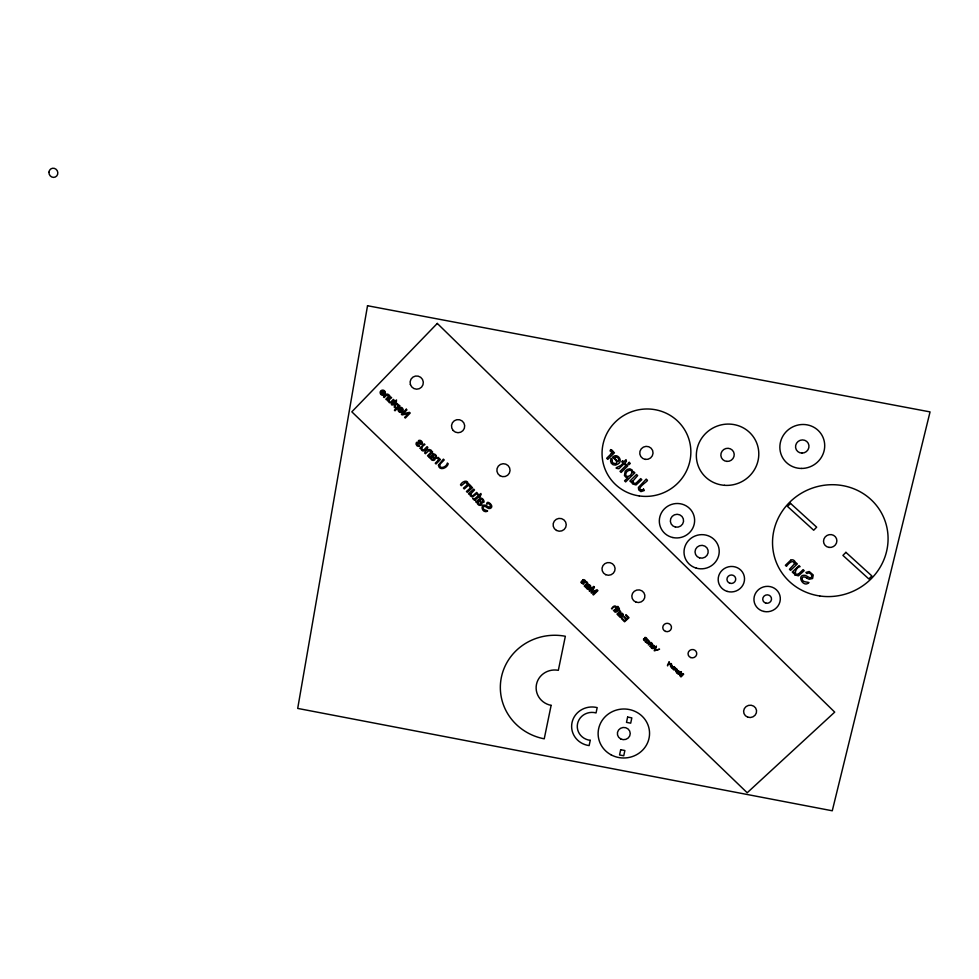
<?xml version="1.0" encoding="UTF-8"?>
<svg xmlns="http://www.w3.org/2000/svg" width="979" height="979" viewBox="0 0 979 979"><rect width="100%" height="100%" fill="white"/><g stroke="black" fill="none" stroke-linecap="round" stroke-linejoin="round"><path stroke-width="1.47" d="M671.521 667.164L671.839 667.702M671.606 664.19C672.365 664.937 668.657 667.494 671.166 664.729M676.978 669.416C677.713 670.125 674.041 672.695 676.538 669.93M671.533 666.993C674.262 663.713 669.024 667.054 672.181 668.278M610.688 449.557L610.039 450.964A1.921 1.885 -19.6 0 1 611.483 453.485M586.201 581.795L586.482 583.655A3.072 2.986 -4.8 0 1 585.931 584.365L584.23 586.017L584.769 586.543L588.036 583.374L587.07 583.423M670.799 663.995L671.447 663.811M676.171 669.195L676.832 669.024M655.245 649.872L656.395 646.042L654.205 650.717L659.565 649.175L654.902 650.57L655.22 649.909M615.681 611.385L617.688 608.559L618.202 609.073L619.315 608.045L619.279 611.814A2.961 2.864 -6.7 0 1 618.679 612.56L617.003 614.114L617.516 614.628L620.735 611.655L619.793 611.679M584.757 581.722L582.75 579.923M643.839 639.103C646.997 643.692 640.303 637.256 645.65 639.091M421.325 443.254L420.848 441.713L418.559 440.734M612.389 457.523C616.88 459.751 618.973 464.976 613.478 463.214C611.116 462.333 613.319 459.335 611.239 458.723M588.783 588.697L587.216 588.036L587.792 586.299M612.45 452.91L613.49 451.882L614.433 452.8L607.775 459.371L606.674 458.294L610.137 454.88A6.253 6.143 -19.5 0 0 611.263 453.412M612.499 457.413C616.954 451.931 624.002 460.974 617.712 464.168A4.43 4.332 -19 0 1 611.141 458.686M588.367 585.748L588.991 585.442A1.456 1.407 -5.1 0 1 590.141 587.376M651.745 644.023L652.479 644.047L649.897 646.47L651.341 644.072L650.607 643.081M613.515 606.637L611.483 608.51L611.997 609.024C614.543 603.676 618.128 609.44 613.417 610.48L613.931 610.994L618.361 606.894L617.859 606.38L616.268 607.849M619.083 609.978L618.275 609.99C617.663 612.303 613.637 612.964 614.934 611.092M480.004 499.926L480.089 499.853A12.617 12.409 5.6 0 0 481.142 501.75L481.387 502.154A6.168 6.058 8.7 0 1 481.668 502.619C483.773 506.265 476.749 506.571 477.299 502.19A2.252 2.215 8.8 0 1 476.443 502.557L475.672 501.689A4.442 4.369 9.2 0 0 477.079 500.869L479.539 498.788A5.433 5.336 7.3 0 1 480.102 498.36C482.916 496.622 485.927 503.781 482.635 502.325M620.368 613.527L620.539 613.368A3.439 3.316 -6.9 0 1 620.87 613.099A1.958 1.885 -6.8 0 1 622.974 615.828M619.474 614.347L619.034 614.739A2.815 2.717 -6.6 0 1 618.165 615.314L618.655 615.791A1.42 1.371 -6.6 0 0 619.181 615.546C619.279 619.132 624.027 616.77 621.628 615.216M649.628 642.885L648.318 644.916L650.325 643.13M620.992 613.931L621.604 613.662A1.395 1.346 -6.9 0 1 622.668 615.534M621.31 616.782L619.793 616.011L620.417 614.457A6.682 6.449 -7.4 0 0 621.102 615.522L621.481 616.195M672.781 668.045L674.286 666.626L672.512 667.654M392.432 404.094L394.77 401.708L394.623 400.619L395.247 401.219L396.483 399.946L396.324 402.271L395.394 402.308C394.867 405.587 389.948 405.551 391.722 403.886M474.839 498.666L478.352 495.655L477.581 494.787L478.278 494.187L479.049 495.044L480.873 493.465L481.117 494.787L479.832 495.912L480.408 496.561L479.71 497.173L479.123 496.524L476.1 499.155A6.412 6.315 9.8 0 1 475.06 499.951M472.906 498.629L474.301 498.641M794.972 574.942A3.475 3.329 -20.4 0 1 794.189 572.262L793.235 572.996L792.268 572.054L799.035 565.617L800.112 566.67C796.355 566.547 792.77 575.53 798.032 574.318M668.229 664.717L671.043 663.493L668.645 664.068L669.22 661.718L667.69 664.765A1.285 1.224 -8.2 0 0 667.605 665.904M641.93 490.136L642.028 490.112A4.699 4.589 -18.3 0 0 643.521 489.084M641.649 490.173C635.359 488.435 648.086 481.387 647.425 480.285L646.226 479.098L638.381 487.469L638.736 489.892L640.89 491.642L644.329 490.503L643.558 489.121M810.061 577.781L809.315 577.537A14.942 14.244 -21.6 0 1 807.859 576.741L807.039 576.276A13.253 12.654 -19.6 0 0 805.203 575.346C795.939 574.037 803.025 588.465 808.96 582.566C807.32 581.734 801.373 582.652 802.156 578.087C803.013 575.921 805.607 577.182 806.904 578.161M489.035 507.281L488.766 507.171A9.704 9.533 5.2 0 1 487.493 506.376L486.893 505.984A9.912 9.729 7.7 0 0 485.535 505.188C480.334 503.695 481.46 511.821 485.804 511.687C491.764 510.377 480.983 510.891 483.369 506.792C485.633 504.919 487.554 509.423 490.087 508.505C495.533 506.473 486.147 499.045 486.918 503.977M644.243 639.03L646.042 639.789L646.85 638.797M420.346 443.267C418.669 441.896 415.781 441.248 416.051 444.221C416.981 448.015 422.267 445.714 418.119 445.457C413.897 440.538 423.001 447.109 422.426 442.606M584.022 581.746L581.783 580.877L580.865 582.407L583.215 584.084L583.888 583.778L581.979 583.043L581.661 581.844L584.573 582.652L585.552 581.318M676.513 671.521C676.048 673.099 680.503 673.809 676.819 671.215M380.452 391.808L381.149 392.31M398.93 409.516L398.245 409.014A2.582 2.558 36.6 0 0 400.619 412.428A2.582 2.558 36.6 0 0 402.883 408.855A2.582 2.558 36.6 0 0 398.673 408.059M673.222 668.192C673.148 671.349 677.395 667.629 674.005 667.543M435.508 457.548L436.377 458.16M590.031 587.327L590.655 587.779M651.231 646.25C650.619 648.061 656.077 649.31 651.61 645.871M380.966 391.245L383.78 393.962M398.759 408.451L401.561 411.168A1.689 1.677 36.6 0 1 398.734 409.418M429.23 457.413L429.989 458.148A2.019 1.995 21.9 0 0 430.723 457.768C430.527 461.99 436.879 460.583 434.688 457.903A5.556 5.47 21.2 0 0 434.382 457.474L434.113 457.132A11.356 11.21 19.6 0 1 432.975 455.565M614.237 457.854L618.092 461.635A2.802 2.753 -19.2 0 0 615.889 457.095A3.096 3.035 -19.3 0 0 614.274 457.891M794.997 574.93L798.448 575.848L804.2 570.696L803.123 569.631L798.962 573.584A7.159 6.841 -20.5 0 1 798.044 574.33M806.99 573.657L805.864 572.434L809.217 571.491L813.255 574.991L812.582 578.516L809.18 579.262A14.22 13.559 -21.4 0 1 806.929 578.124M589.028 587.021C591.487 590.117 585.968 590.068 586.531 587.461A1.481 1.432 -4.8 0 1 585.993 587.73L585.442 587.204A2.925 2.839 -4.8 0 0 586.348 586.617L587.877 585.173A3.573 3.463 -5.3 0 1 588.208 584.879M433.428 457.67C435.826 461.513 428.949 458.723 432.4 456.141A9.496 9.386 19.8 0 0 433.452 457.658M644.684 637.672L646.311 638.834M588.954 588.195L588.514 587.412A6.939 6.731 -5.8 0 1 587.767 586.311M388.406 396.03L387.072 394.806L384.135 397.56L383.511 396.96C384.894 392.799 388.944 393.839 389.471 395.626L390.021 396.165L386.472 399.824L385.861 399.224L387.782 397.254A2.031 2.007 41.9 0 0 388.492 396.054M430.674 451.87L429.096 450.364L425.412 453.73L424.653 452.996C426.379 447.941 431.347 449.19 431.984 451.392L432.669 452.053L428.288 456.495L427.529 455.773L429.903 453.363A3.292 3.255 23 0 0 430.564 452.482A1.26 1.248 22.5 0 0 430.687 451.87M383.805 393.986A1.701 1.677 42.9 0 1 380.953 392.212M380.892 390.854A2.594 2.558 43 0 1 385.09 391.637A2.594 2.558 43 0 1 382.838 395.235A2.594 2.558 43 0 1 380.317 391.759M418.486 440.562A2.704 2.68 26 0 1 422.316 442.63M433.207 455.37A1.26 1.236 20.8 0 1 434.015 454.88A1.982 1.958 20.8 0 1 435.667 457.609M432.951 454.048A2.79 2.753 20.9 0 1 436.132 458.037M432.975 454.121A4.883 4.822 20.2 0 0 432.498 454.562L430.454 456.606A4.002 3.953 22.6 0 1 429.267 457.474M438.408 460.069A1.309 1.297 19.7 0 0 437.442 458.282C438.69 455.284 439.461 460.925 439.767 458.906L440.415 459.53L436.034 463.973L435.276 463.251L437.552 460.938A4.21 4.149 20.5 0 0 438.262 460.008M470.201 488.178A1.456 1.432 10.5 0 0 469.284 486.122C470.923 482.916 471.168 488.962 471.817 487.004L472.478 487.738L467.24 492.302L466.457 491.446L469.186 489.059A4.687 4.614 11.2 0 0 470.042 488.093M474.974 500.293A2.484 2.435 8.9 0 1 473.09 498.568M480.261 499.755A1.395 1.371 7.7 0 1 481.191 499.266A2.203 2.166 7.8 0 1 482.794 502.411M486.832 503.769A2.57 2.521 6.4 0 1 490.418 505.984M490.503 505.996A1.248 1.224 6.1 0 1 489.096 507.367M644.647 637.574A1.542 1.481 -7.7 0 1 646.764 638.626M649.566 642.836A1.493 1.432 -7.8 0 1 652.075 644.072M651.561 645.602A1.811 1.738 -7.9 0 1 654.486 646.189A1.811 1.738 -7.9 0 1 652.797 648.587A1.811 1.738 -7.9 0 1 651.133 646.213M673.956 667.348A1.371 1.322 -8.4 0 1 675.706 668.51A1.371 1.322 -8.4 0 1 674.127 669.917A1.371 1.322 -8.4 0 1 673.062 668.143M676.783 671.007A1.444 1.383 -8.5 0 1 679.132 671.447A1.444 1.383 -8.5 0 1 677.798 673.381A1.444 1.383 -8.5 0 1 676.44 671.496M621.604 615.167A7.979 7.71 -7.6 0 1 620.833 614.078M619.12 609.856A1.505 1.444 -6.8 0 1 619.915 611.728M613.429 606.564A1.836 1.774 -6.6 0 1 616.623 607.873M582.701 579.813A1.982 1.921 -4.8 0 1 585.466 581.293M586.311 581.526A1.554 1.517 -5 0 1 587.18 583.472M589.04 587.008A8.285 8.04 -6.1 0 1 588.208 585.895M588.195 584.806A2.031 1.97 -5.1 0 1 590.472 587.669M612.719 451.221A4.283 4.21 -19.7 0 1 612.401 452.898M610.676 449.679A2.594 2.545 -19.7 0 1 612.768 451.172M631.712 472.722A4.43 4.332 -18.7 0 1 628.102 476.381M628.126 476.565A2.447 2.386 -18.6 0 1 625.544 473.971M625.74 473.995A4.503 4.405 -18.7 0 1 629.399 470.361M629.362 470.091A2.423 2.374 -18.9 0 1 631.932 472.747M806.855 573.388A3.439 3.28 -20.6 0 1 811.738 575.958A1.689 1.615 -20.7 0 1 810.147 577.879M790.579 560.147A3.218 3.072 -20.8 0 1 794.715 561.212L794.862 561.371A3.365 3.218 -20.8 0 1 795.389 563.88L796.343 562.974L797.31 563.928L790.555 570.353L789.478 569.301L794.336 564.026A1.53 1.468 -20.8 0 0 794.373 563.671C793.394 558.617 787.899 563.941 786.455 566.339L785.378 565.287L789.882 561.004A7.134 6.816 -20.7 0 1 790.677 560.343M645.969 642.138L647.511 643.411L649.407 641.012C647.731 644.757 644.39 641.698 648.245 639.862L645.247 641.869L645.969 642.138M632.801 481.252L633.792 483.222L635.701 483.357A7.134 6.975 -18.4 0 0 636.607 482.598L640.719 478.596L641.808 479.673L636.069 484.948L632.667 483.981A3.475 3.39 -18.3 0 1 631.81 481.276L630.88 482.023L629.889 481.056L636.546 474.509L637.647 475.586L632.813 481.166M438.457 465.221C439.143 471.193 447.122 468.329 448.211 463.813L447.379 463.006C446.84 467.338 438.421 469.81 440.036 464.279A7.012 6.914 16.9 0 1 440.734 463.471L444.209 459.946L443.377 459.139L438.457 465.123M398.894 405.343L399.934 405.759L395.026 410.801L394.415 410.213L396.165 408.402L394.268 407.264L394.623 404.878L397.131 403.507L398.894 405.343M632.972 472L632.899 472.71L633.817 471.817L634.857 472.845L625.642 481.901L624.553 480.824L627.845 477.581L625.85 477.189L624.443 475.537L625.189 471.242L627.38 469.345L629.852 468.794L632.104 469.932L632.972 472M470.654 494.052L471.364 495.558L472.735 495.729A5.348 5.262 10.2 0 0 473.444 495.203L476.687 492.413L477.458 493.269L472.404 497.063L470.336 495.9L469.957 493.795L469.186 494.468L468.476 493.685L473.726 489.121L474.509 489.989L470.654 494.052M388.528 401.023C388.749 404.743 393.534 402.345 393.974 399.995L393.362 399.395L391.184 401.647A3.928 3.879 40.9 0 1 390.694 402.075C388.406 402.797 388.675 398.93 391.637 397.719L391.013 397.131L387.464 400.778L388.528 401.023M421.117 448.615C421.398 453.179 427.26 450.218 427.823 447.366L427.077 446.644L424.372 449.373A4.809 4.748 25.2 0 1 423.785 449.899C420.737 450.756 421.643 445.518 424.947 444.588L424.201 443.854L419.82 448.321L421.117 448.615M394.88 406.395C398.441 411.204 399.065 399.591 394.88 406.395M480.909 503.622C480.518 506.498 476.137 502.092 479.306 500.526A10.561 10.377 6.2 0 0 480.334 502.276L480.909 503.622M468.121 483.638L469.479 484.397L464.242 488.974L463.459 488.105L466.298 485.633A4.32 4.259 11.9 0 0 466.983 484.911L467.191 484.519A1.248 1.236 11.3 0 0 467.289 484.054L465.563 482.268L461.28 485.682L460.497 484.813C461.476 482.072 467.595 478.804 468.121 483.638M678.851 671.875L677.444 671.264L678.851 671.875M654.131 646.715C652.369 648.269 652.601 643.766 654.131 646.752M367.529 305.729L297.702 708.417L832.272 810.783L930.05 411.902L367.529 305.729M551.128 705.357L544.238 738.815A54.481 52.279 1.1 0 1 501.37 677.333A54.481 52.279 1.1 0 1 565.348 636.264L558.336 670.321A18.613 17.855 1.1 0 0 536.48 684.345A18.613 17.855 1.1 0 0 551.128 705.357M590.251 740.32L589.138 745.594A20.339 19.396 -0.9 0 1 572.03 722.563A20.339 19.396 -0.9 0 1 597.178 707.609L596.052 712.932A14.697 14.012 -0.9 0 0 577.561 723.64A14.697 14.012 -0.9 0 0 590.251 740.32M620.686 749.718L619.548 754.98L623.733 755.776L624.871 750.526L620.686 749.718M627.625 717.069L626.487 722.367L630.696 723.175L631.834 717.876L627.625 717.069M594.4 587.18L591.952 592.124L597.019 589.725L597.924 590.606L593.421 594.963L592.833 594.388L596.652 590.692L591.549 593.127L591.035 592.638L593.482 587.718L589.725 591.365L589.125 590.778L593.629 586.421L594.4 587.18M681.47 672.096L679.903 675.18L683.097 673.674L683.66 674.225L680.821 676.905L682.865 674.274L679.659 675.779L680.894 672.438L678.153 674.323L680.992 671.631L681.47 672.096M790.494 503.365L787.52 506.449L813.696 530.239L816.67 527.167L790.494 503.365M437.295 323.425L351.828 411.829L747.197 792.757L834.708 712.125L437.295 323.425M406.261 409.222L401.378 414.239L402.1 414.937L408.39 413.554L404.645 417.397L405.318 418.057L410.213 413.04L409.491 412.343L403.201 413.725L406.946 409.883L406.261 409.222M845.905 552.34L842.919 555.399L868.862 578.968L871.873 575.946L845.905 552.34M622.62 460.84L621.726 461.709L622.828 462.786C622.534 466.812 610.896 467.974 618.887 468.696A9.717 9.521 -18.7 0 0 620.074 467.632L623.929 463.862L624.749 464.67L625.642 463.801L624.81 462.994L626.45 461.378L626.034 459.628L623.721 461.917L622.62 460.84M626.682 464.817L620.025 471.376L621.127 472.453L627.784 465.894L626.682 464.817M629.179 462.357L627.906 463.618L628.995 464.695L630.28 463.434L629.179 462.357M621.983 618.177L621.469 618.642L624.578 621.787L629.007 617.712L626.009 614.665L625.508 615.142L627.943 617.614L626.572 618.875L624.284 616.55L623.77 617.027L626.058 619.34L624.529 620.759L621.983 618.177M384.245 393.411L382.079 391.319A1.701 1.677 43 0 1 382.973 390.866A1.542 1.517 43 0 1 384.257 393.423M402.026 410.617L399.873 408.537A1.701 1.677 36.5 0 1 400.754 408.084A1.542 1.517 36.6 0 1 402.039 410.629M620.649 738.912A6.437 6.119 -2.9 0 0 630.243 733.467A6.437 6.119 -2.9 0 0 620.539 728.303A6.437 6.119 -2.9 0 0 620.649 738.912M611.153 754.87A25.723 24.499 -2.9 0 0 649.554 733.173A25.723 24.499 -2.9 0 0 610.786 712.443A25.723 24.499 -2.9 0 0 611.153 754.87M766.067 603.199A4.418 4.222 -17.4 0 0 771.354 597.79A4.418 4.222 -17.4 0 0 763.963 596.199A4.418 4.222 -17.4 0 0 766.067 603.199M48.962 172.182A4.638 4.381 62.8 0 0 55.265 177.04A4.638 4.381 62.8 0 0 55.938 169.171A4.638 4.381 62.8 0 0 48.962 172.182M690.795 657.582A4.357 4.161 -10.3 0 0 696.705 653.005A4.357 4.161 -10.3 0 0 689.705 650.448A4.357 4.161 -10.3 0 0 690.795 657.582M665.536 631.406A4.357 4.185 -9.8 0 0 671.435 626.805A4.357 4.185 -9.8 0 0 664.423 624.235A4.357 4.185 -9.8 0 0 665.536 631.406M556.488 530.434A6.572 6.425 -5.1 0 0 566.241 524.658A6.572 6.425 -5.1 0 0 556.292 519.298A6.572 6.425 -5.1 0 0 556.488 530.434M747.662 717.13A6.51 6.168 -11 0 0 756.534 710.375A6.51 6.168 -11 0 0 746.108 706.557A6.51 6.168 -11 0 0 747.662 717.13M453.13 430.454A6.608 6.559 18 0 0 464.352 428.3A6.608 6.559 18 0 0 456.801 419.71A6.608 6.559 18 0 0 453.13 430.454M499.902 475.684A6.596 6.498 2.2 0 0 510.047 470.52A6.596 6.498 2.2 0 0 500.44 464.425A6.596 6.498 2.2 0 0 499.902 475.684M410.372 384.466A6.657 6.596 42.8 0 0 421.557 387.133A6.657 6.596 42.8 0 0 418.204 376.144A6.657 6.596 42.8 0 0 410.372 384.466M605.744 574.685A6.559 6.363 -8.1 0 0 615.069 568.322A6.559 6.363 -8.1 0 0 604.802 563.696A6.559 6.363 -8.1 0 0 605.744 574.685M635.983 602.122A6.547 6.327 -9.3 0 0 644.831 595.171A6.547 6.327 -9.3 0 0 634.27 591.292A6.547 6.327 -9.3 0 0 635.983 602.122M801.495 468.451A22.652 21.771 -29.9 0 0 822.091 435.484A22.652 21.771 -29.9 0 0 783.261 435.459A22.652 21.771 -29.9 0 0 801.495 468.451M724.484 485.315A31.426 30.459 -27 0 0 756.021 441.394A31.426 30.459 -27 0 0 702.188 437.503A31.426 30.459 -27 0 0 724.484 485.315M819.692 595.966A58.202 55.509 -23.6 0 0 884.796 520.228A58.202 55.509 -23.6 0 0 786.431 505.739A58.202 55.509 -23.6 0 0 819.692 595.966M763.938 611.459A13.241 12.654 -17.4 0 0 779.81 595.232A13.241 12.654 -17.4 0 0 757.648 590.459A13.241 12.654 -17.4 0 0 763.938 611.459M729.991 583.3A4.405 4.234 -16.8 0 0 735.633 578.234A4.405 4.234 -16.8 0 0 728.388 576.141A4.405 4.234 -16.8 0 0 729.991 583.3M727.299 591.426A13.229 12.715 -16.8 0 0 744.236 576.252A13.229 12.715 -16.8 0 0 722.502 569.937A13.229 12.715 -16.8 0 0 727.299 591.426M696.253 568.126A17.671 17.059 -16.9 0 0 718.819 547.763A17.671 17.059 -16.9 0 0 689.767 539.307A17.671 17.059 -16.9 0 0 696.253 568.126M672.854 537.544A17.695 17.169 -17.8 0 0 693.891 515.529A17.695 17.169 -17.8 0 0 664.154 509.104A17.695 17.169 -17.8 0 0 672.854 537.544M639.275 495.937A44.557 43.566 -22.9 0 0 687.992 436.573A44.557 43.566 -22.9 0 0 612.095 425.547A44.557 43.566 -22.9 0 0 639.275 495.937M829.005 547.408A6.718 6.4 -23.6 0 0 836.482 538.634A6.718 6.4 -23.6 0 0 825.113 537.018A6.718 6.4 -23.6 0 0 829.005 547.408M726.895 461.403A6.731 6.523 -27 0 0 733.626 451.98A6.731 6.523 -27 0 0 722.086 451.172A6.731 6.523 -27 0 0 726.895 461.403M802.034 453.106A6.792 6.535 -29.9 0 0 808.201 443.218A6.792 6.535 -29.9 0 0 796.551 443.218A6.792 6.535 -29.9 0 0 802.034 453.106M645.345 459.396A6.682 6.535 -22.9 0 0 652.614 450.462A6.682 6.535 -22.9 0 0 641.221 448.859A6.682 6.535 -22.9 0 0 645.345 459.396M699.606 557.908A6.62 6.4 -16.9 0 0 708.062 550.259A6.62 6.4 -16.9 0 0 697.158 547.102A6.62 6.4 -16.9 0 0 699.606 557.908M675.424 527.057A6.633 6.437 -17.8 0 0 683.305 518.797A6.633 6.437 -17.8 0 0 672.145 516.398A6.633 6.437 -17.8 0 0 675.424 527.057"/></g></svg>
